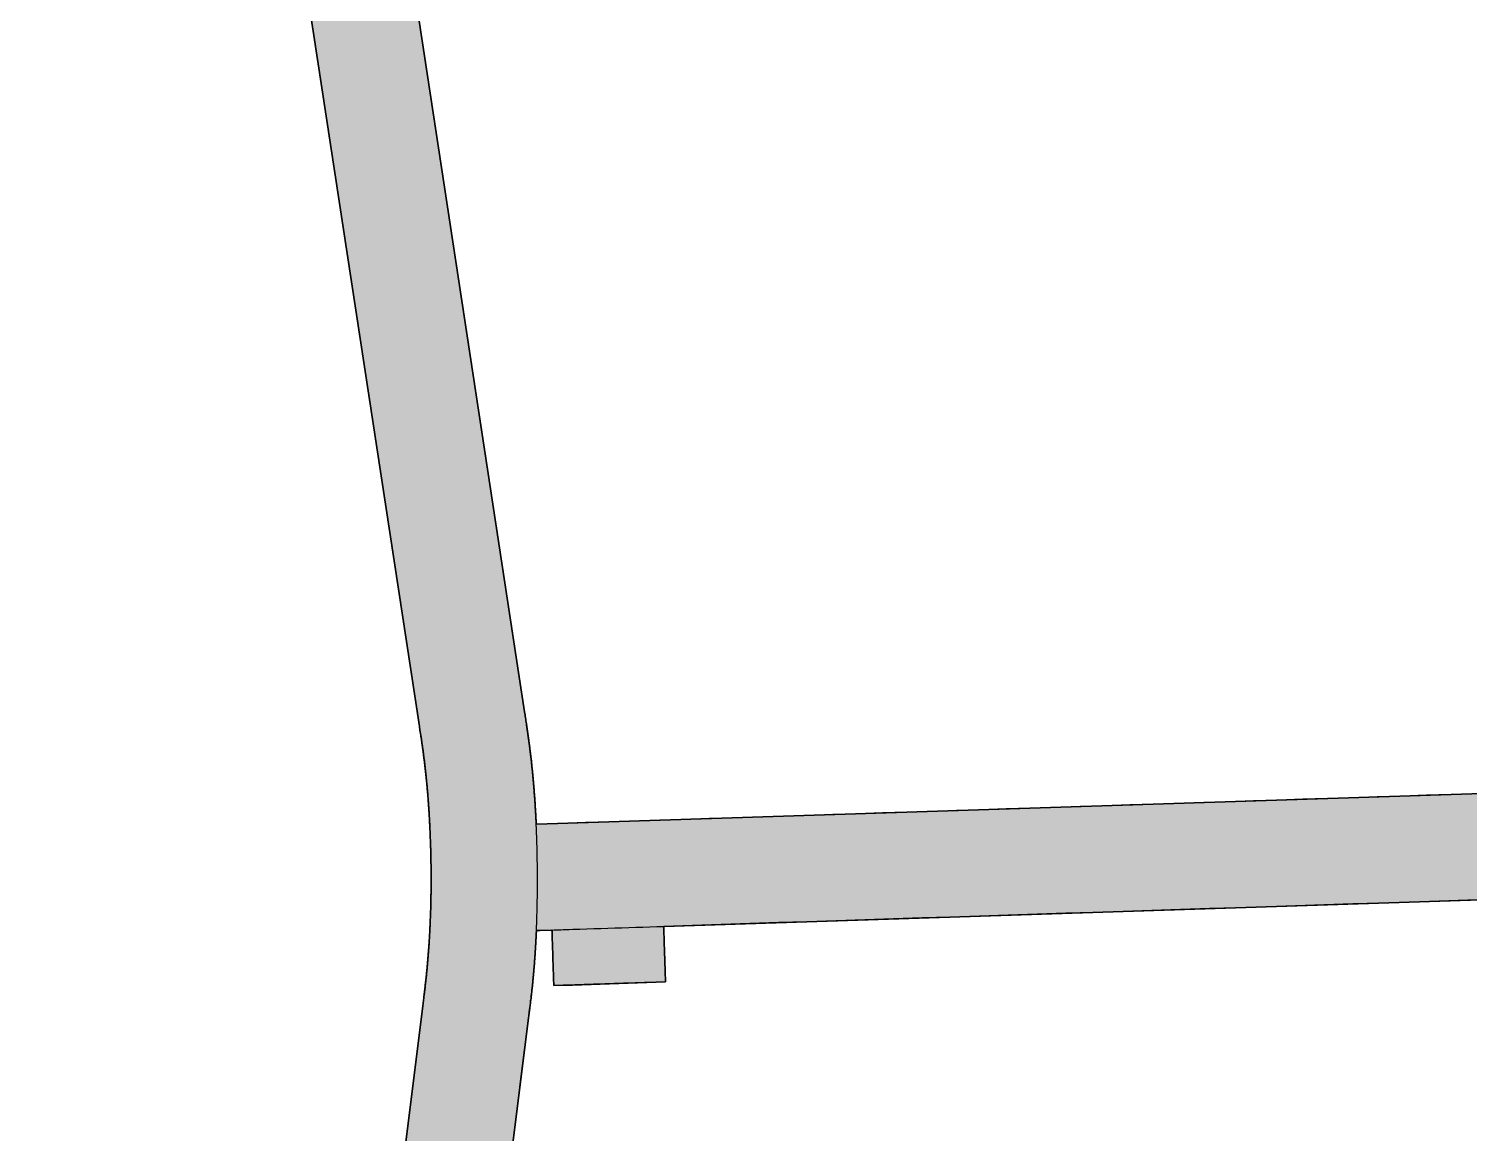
# Model space of a CAD drawing. Header units: millimetres. Extents: x 0 to 1796, y -943 to 816.
# Drawn here: x 1187.1 to 1444.8, y 395.2 to 592.8 of the extents above; entities that cross this region are included whole.
import ezdxf

# ---------------------------------------------------------------- set-up
doc = ezdxf.new("R2010")
doc.units = ezdxf.units.MM
doc.layers.add('Blocks', color=7, linetype='Continuous')
doc.layers.add('Blocks$Fill', color=7, linetype='Continuous', true_color=0xffffff)
doc.layers.add('Blocks$Inner', color=7, linetype='Continuous', lineweight=25, true_color=0x007f00)
doc.layers.add('Blocks$Outline', color=7, linetype='Continuous', lineweight=35, true_color=0xff3f3f)

# ---------------------------------------------------------------- blocks, each defined once
blk = doc.blocks.new('Balcony Chair Side')
at = {"layer": 'Blocks$Fill'}
blk.add_hatch(color=256, dxfattribs=at).paths.add_polyline_path([(582.34, 0), (587.23, 0.23), (588.41, 0.32), (589, 0.37), (589.59, 0.44), (590.17, 0.53), (590.76, 0.63), (591.05, 0.69), (591.33, 0.76), (591.62, 0.84), (591.9, 0.93), (592.04, 0.97), (592.18, 1.02), (592.32, 1.08), (592.45, 1.14), (592.59, 1.2), (592.72, 1.27), (592.85, 1.35), (592.98, 1.42), (593.04, 1.46), (593.1, 1.5), (593.16, 1.55), (593.22, 1.59), (593.28, 1.64), (593.33, 1.69), (593.39, 1.74), (593.44, 1.79), (593.49, 1.84), (593.54, 1.89), (593.58, 1.95), (593.63, 2.01), (593.67, 2.07), (593.72, 2.13), (593.76, 2.19), (593.8, 2.25), (593.84, 2.32), (593.87, 2.38), (593.91, 2.45), (593.94, 2.51), (593.97, 2.58), (594, 2.65), (594.03, 2.71), (594.06, 2.78), (594.09, 2.85), (594.11, 2.92), (594.13, 2.99), (594.15, 3.06), (594.17, 3.13), (594.19, 3.2), (594.21, 3.28), (594.22, 3.35), (594.25, 3.5), (594.27, 3.64), (594.29, 3.79), (594.31, 3.94), (594.32, 4.08), (594.34, 4.23), (594.35, 4.38), (594.35, 4.53), (594.37, 5.12), (594.36, 5.71), (594.27, 8.08), (594.27, 8.08), (572.7, 439.54), (574.15, 439.6), (573.93, 445.03), (573.85, 446.96), (573.77, 448.89), (573.69, 450.82), (573.65, 451.79), (573.58, 452.75), (573.56, 452.99), (573.53, 453.23), (573.5, 453.47), (573.46, 453.71), (573.42, 453.94), (573.37, 454.18), (573.32, 454.42), (573.26, 454.65), (573.19, 454.88), (573.12, 455.12), (573.05, 455.35), (572.97, 455.57), (572.89, 455.8), (572.8, 456.03), (572.7, 456.25), (572.61, 456.47), (572.5, 456.69), (572.4, 456.91), (572.28, 457.12), (572.17, 457.33), (572.05, 457.54), (571.92, 457.75), (571.79, 457.95), (571.66, 458.15), (571.52, 458.35), (571.38, 458.55), (571.23, 458.74), (571.08, 458.93), (570.93, 459.12), (570.77, 459.3), (570.61, 459.48), (570.45, 459.65), (570.28, 459.83), (570.1, 460), (569.93, 460.16), (569.75, 460.32), (569.57, 460.48), (569.38, 460.64), (569.19, 460.79), (569, 460.93), (568.8, 461.07), (568.6, 461.21), (568.4, 461.35), (568.2, 461.47), (567.99, 461.6), (567.78, 461.72), (567.57, 461.84), (567.36, 461.95), (567.14, 462.06), (566.92, 462.16), (566.7, 462.26), (566.48, 462.35), (566.25, 462.44), (566.03, 462.52), (565.8, 462.6), (565.57, 462.68), (565.34, 462.75), (565.1, 462.81), (564.87, 462.87), (564.64, 462.93), (564.4, 462.98), (564.16, 463.02), (563.92, 463.06), (563.68, 463.09), (563.44, 463.12), (563.2, 463.15), (562.96, 463.17), (562.72, 463.18), (562.48, 463.19), (562.24, 463.2), (562, 463.2), (561.76, 463.19), (561.76, 463.19), (561.55, 463.19), (528.75, 462.12), (462.93, 459.98), (452.91, 459.65), (171.73, 450.51), (169.75, 450.45), (169.33, 457.07), (168.77, 462.71), (167.8, 469.77), (167.68, 470.57), (141.03, 645.08), (139.5, 655.03), (120.33, 780.59), (120.27, 780.91), (120.21, 781.23), (120.14, 781.54), (120.06, 781.85), (119.97, 782.16), (119.88, 782.47), (119.77, 782.78), (119.66, 783.08), (119.53, 783.38), (119.4, 783.67), (119.26, 783.96), (119.12, 784.25), (118.96, 784.53), (118.8, 784.81), (118.63, 785.08), (118.45, 785.35), (118.26, 785.62), (118.07, 785.87), (117.87, 786.13), (117.66, 786.37), (117.45, 786.61), (117.23, 786.85), (117, 787.08), (116.76, 787.3), (116.52, 787.52), (116.28, 787.72), (116.03, 787.93), (115.77, 788.12), (115.51, 788.31), (115.24, 788.49), (114.97, 788.66), (114.69, 788.82), (114.41, 788.98), (114.12, 789.13), (113.83, 789.27), (113.54, 789.4), (113.24, 789.53), (112.94, 789.64), (112.63, 789.75), (112.33, 789.85), (112.02, 789.94), (111.71, 790.02), (111.39, 790.09), (111.08, 790.16), (110.76, 790.21), (110.44, 790.26), (110.12, 790.3), (109.8, 790.32), (109.47, 790.34), (109.15, 790.35), (108.83, 790.35), (108.51, 790.35), (108.2, 790.33), (107.9, 790.31), (107.6, 790.27), (107.3, 790.24), (107.22, 790.22), (78.98, 785.91), (79.21, 784.43), (79.21, 784.43), (79.21, 784.43), (79.21, 784.43), (79.21, 784.43), (79.21, 784.43), (79.21, 784.43), (79.23, 784.43), (79.32, 784.45), (79.67, 784.5), (79.96, 784.54), (82.77, 784.97), (82.77, 784.97), (82.77, 784.97), (82.77, 784.97), (82.77, 784.97), (82.77, 784.97), (83.06, 785.01), (83.34, 785.04), (83.62, 785.05), (83.75, 785.06), (84.03, 785.07), (84.31, 785.07), (84.59, 785.06), (84.88, 785.05), (85.16, 785.02), (85.45, 784.99), (85.74, 784.95), (86.02, 784.9), (86.24, 784.86), (86.46, 784.81), (86.67, 784.75), (86.89, 784.7), (87.1, 784.63), (87.32, 784.56), (87.53, 784.49), (87.74, 784.41), (87.96, 784.33), (88.17, 784.24), (88.38, 784.14), (88.59, 784.04), (88.8, 783.94), (89, 783.83), (89.2, 783.72), (89.4, 783.6), (89.6, 783.47), (89.8, 783.34), (89.99, 783.21), (90.18, 783.07), (90.37, 782.92), (90.56, 782.77), (90.74, 782.62), (90.91, 782.46), (91.09, 782.29), (91.26, 782.13), (91.43, 781.95), (91.6, 781.77), (91.76, 781.59), (91.91, 781.41), (92.06, 781.22), (92.21, 781.03), (92.35, 780.83), (92.49, 780.63), (92.62, 780.42), (92.75, 780.22), (92.87, 780), (92.99, 779.79), (93.1, 779.57), (93.21, 779.35), (93.31, 779.13), (93.41, 778.91), (93.5, 778.68), (93.59, 778.45), (93.67, 778.22), (93.74, 777.99), (93.81, 777.76), (93.87, 777.52), (98.78, 758.1), (102.51, 743.33), (104.6, 735.06), (104.65, 734.86), (104.68, 734.67), (104.72, 734.48), (104.75, 734.28), (104.77, 734.09), (104.79, 733.89), (104.81, 733.7), (104.81, 733.5), (104.82, 733.31), (104.81, 733.11), (104.8, 732.91), (104.79, 732.72), (104.77, 732.52), (104.74, 732.33), (104.71, 732.13), (104.67, 731.94), (104.63, 731.75), (104.59, 731.56), (104.53, 731.37), (104.47, 731.18), (104.41, 731), (104.34, 730.81), (104.27, 730.63), (104.19, 730.45), (104.11, 730.27), (104.02, 730.1), (103.93, 729.92), (103.83, 729.75), (103.72, 729.59), (103.62, 729.42), (103.5, 729.26), (103.39, 729.1), (103.27, 728.95), (103.14, 728.8), (103.01, 728.65), (102.88, 728.51), (102.74, 728.37), (102.6, 728.23), (102.45, 728.1), (102.31, 727.97), (102.15, 727.85), (102, 727.73), (101.84, 727.61), (101.68, 727.5), (101.51, 727.4), (101.34, 727.29), (101.17, 727.2), (101, 727.11), (100.82, 727.02), (100.64, 726.94), (100.46, 726.86), (100.28, 726.79), (100.1, 726.72), (99.91, 726.66), (99.72, 726.61), (99.53, 726.55), (109.33, 687.77), (109.47, 687.81), (109.6, 687.84), (109.73, 687.86), (109.87, 687.89), (110.01, 687.91), (110.14, 687.93), (110.28, 687.94), (110.41, 687.96), (110.55, 687.97), (110.69, 687.98), (110.83, 687.98), (110.96, 687.99), (111.1, 687.99), (111.24, 687.98), (111.38, 687.98), (111.51, 687.97), (111.65, 687.96), (111.79, 687.95), (111.92, 687.93), (112.06, 687.91), (112.2, 687.89), (112.33, 687.87), (112.47, 687.84), (112.6, 687.81), (112.73, 687.78), (112.87, 687.75), (113, 687.71), (113.13, 687.67), (113.26, 687.63), (113.39, 687.58), (113.52, 687.54), (113.65, 687.49), (113.77, 687.43), (113.9, 687.38), (114.02, 687.32), (114.14, 687.27), (114.26, 687.21), (114.38, 687.14), (114.5, 687.08), (114.61, 687.01), (114.73, 686.94), (114.84, 686.87), (114.96, 686.79), (115.07, 686.72), (115.18, 686.64), (115.28, 686.56), (115.39, 686.48), (115.49, 686.39), (148.86, 467.93), (149.85, 460.85), (150.35, 455.74), (150.73, 449.87), (150.93, 443.17), (150.9, 436.7), (150.68, 430.8), (150.32, 425.65), (149.62, 419.32), (149.5, 418.37), (98.29, 9.49), (98.3, 9.49), (98.04, 7.25), (97.97, 6.5), (97.95, 6.13), (97.94, 5.75), (97.94, 5.38), (97.96, 5), (97.97, 4.9), (97.98, 4.81), (97.99, 4.72), (98, 4.62), (98.02, 4.53), (98.04, 4.44), (98.06, 4.35), (98.09, 4.26), (98.11, 4.17), (98.14, 4.09), (98.18, 4), (98.21, 3.91), (98.25, 3.83), (98.29, 3.74), (98.33, 3.66), (98.38, 3.57), (98.42, 3.49), (98.47, 3.41), (98.53, 3.33), (98.58, 3.26), (98.64, 3.18), (98.67, 3.15), (98.7, 3.11), (98.73, 3.08), (98.76, 3.04), (98.79, 3.01), (98.82, 2.98), (98.86, 2.94), (98.89, 2.91), (98.92, 2.88), (98.96, 2.85), (98.99, 2.82), (99.03, 2.79), (99.06, 2.76), (99.1, 2.73), (99.18, 2.68), (99.25, 2.63), (99.33, 2.58), (99.42, 2.53), (99.58, 2.44), (99.75, 2.35), (99.92, 2.27), (100.09, 2.19), (100.27, 2.12), (100.44, 2.05), (100.62, 1.99), (100.8, 1.93), (101.16, 1.83), (101.52, 1.73), (101.88, 1.64), (102.25, 1.56), (102.99, 1.41), (103.73, 1.28), (106.7, 0.88), (109.68, 0.53), (110.34, 0.47), (110.8, 0.44), (111.86, 0.4), (112.22, 0.4), (112.58, 0.41), (112.94, 0.43), (113.29, 0.45), (113.47, 0.48), (113.65, 0.5), (113.83, 0.53), (114.01, 0.56), (114.09, 0.58), (114.18, 0.6), (114.27, 0.62), (114.35, 0.65), (114.44, 0.67), (114.53, 0.7), (114.61, 0.73), (114.7, 0.76), (114.78, 0.8), (114.86, 0.83), (114.94, 0.87), (115.02, 0.91), (115.1, 0.95), (115.18, 1), (115.25, 1.05), (115.33, 1.1), (115.36, 1.13), (115.4, 1.15), (115.44, 1.18), (115.47, 1.21), (115.51, 1.24), (115.54, 1.27), (115.57, 1.3), (115.6, 1.33), (115.64, 1.36), (115.67, 1.39), (115.7, 1.42), (115.73, 1.46), (115.76, 1.49), (115.79, 1.53), (115.82, 1.56), (115.84, 1.6), (115.9, 1.67), (115.95, 1.74), (116, 1.82), (116.05, 1.89), (116.1, 1.97), (116.14, 2.05), (116.18, 2.13), (116.22, 2.21), (116.29, 2.37), (116.36, 2.54), (116.42, 2.71), (116.48, 2.88), (116.53, 3.05), (116.58, 3.22), (116.62, 3.4), (116.66, 3.57), (116.74, 3.93), (116.81, 4.28), (116.92, 4.99), (117.2, 7.13), (117.21, 7.13), (168.39, 415.77), (169.28, 423.73), (169.69, 429.47), (169.79, 431.44), (172.57, 431.53), (172.57, 431.53), (172.57, 431.52), (172.57, 431.42), (172.59, 430.96), (172.59, 430.79), (172.89, 421.58), (192.89, 422.23), (192.59, 431.46), (192.58, 431.64), (192.56, 432.08), (192.56, 432.17), (192.56, 432.18), (192.56, 432.18), (192.56, 432.18), (192.56, 432.18), (192.56, 432.18), (192.56, 432.18), (192.56, 432.18), (192.56, 432.18), (192.56, 432.18), (192.56, 432.18), (521.39, 442.87), (541.38, 443.52), (553.46, 443.91), (575.29, 7.13), (575.39, 5.38), (575.46, 4.5), (575.5, 4.07), (575.55, 3.63), (575.59, 3.42), (575.63, 3.2), (575.67, 2.98), (575.72, 2.77), (575.74, 2.66), (575.77, 2.56), (575.8, 2.45), (575.84, 2.35), (575.87, 2.25), (575.91, 2.14), (575.96, 2.04), (576, 1.94), (576.02, 1.89), (576.05, 1.84), (576.07, 1.79), (576.1, 1.74), (576.12, 1.7), (576.15, 1.65), (576.18, 1.6), (576.21, 1.56), (576.24, 1.51), (576.27, 1.47), (576.3, 1.42), (576.34, 1.38), (576.37, 1.34), (576.4, 1.29), (576.44, 1.25), (576.48, 1.21), (576.52, 1.17), (576.55, 1.13), (576.59, 1.09), (576.63, 1.05), (576.67, 1.02), (576.71, 0.98), (576.76, 0.95), (576.8, 0.91), (576.84, 0.88), (576.89, 0.85), (576.93, 0.82), (576.98, 0.79), (577.02, 0.76), (577.07, 0.73), (577.12, 0.7), (577.17, 0.68), (577.27, 0.63), (577.36, 0.58), (577.46, 0.53), (577.57, 0.49), (577.67, 0.45), (577.77, 0.42), (577.88, 0.38), (577.98, 0.35), (578.19, 0.29), (578.41, 0.24), (578.62, 0.2), (578.84, 0.16), (579.05, 0.13), (579.27, 0.1), (579.49, 0.08), (579.71, 0.06), (580.15, 0.03), (580.58, 0.01), (581.46, -0.01)], flags=0)
at = {"layer": 'Blocks$Inner'}
for points in [[(115.49, 686.39), (148.86, 467.93), (148.96, 467.3), (149, 466.99), (149.05, 466.67), (149.1, 466.36), (149.12, 466.2), (149.15, 466.04), (149.17, 465.88), (149.2, 465.72), (149.22, 465.56), (149.24, 465.4), (149.27, 465.24), (149.29, 465.08), (149.31, 464.92), (149.34, 464.75), (149.36, 464.59), (149.38, 464.43), (149.4, 464.26), (149.43, 464.1), (149.45, 463.94), (149.47, 463.77), (149.5, 463.6), (149.52, 463.44), (149.54, 463.27), (149.56, 463.1), (149.59, 462.93), (149.61, 462.76), (149.63, 462.59), (149.65, 462.42), (149.67, 462.25), (149.7, 462.08), (149.72, 461.9), (149.74, 461.73), (149.76, 461.56), (149.78, 461.38), (149.8, 461.2), (149.83, 461.03), (149.85, 460.85), (149.87, 460.67), (149.89, 460.49), (149.91, 460.31), (149.93, 460.13), (149.95, 459.95), (149.97, 459.77), (149.99, 459.58), (150.01, 459.4), (150.03, 459.21), (150.05, 459.03), (150.07, 458.84), (150.09, 458.65), (150.11, 458.46), (150.12, 458.27), (150.14, 458.08), (150.16, 457.89), (150.18, 457.7), (150.2, 457.51), (150.22, 457.32), (150.23, 457.12), (150.25, 456.93), (150.27, 456.73), (150.29, 456.53), (150.3, 456.34), (150.32, 456.14), (150.34, 455.94), (150.35, 455.74), (150.37, 455.54), (150.39, 455.34), (150.4, 455.14), (150.42, 454.93), (150.43, 454.73), (150.45, 454.53), (150.46, 454.32), (150.48, 454.12), (150.49, 453.91), (150.51, 453.7), (150.52, 453.49), (150.54, 453.29), (150.55, 453.08), (150.56, 452.87), (150.58, 452.66), (150.59, 452.44), (150.6, 452.23), (150.62, 452.02), (150.63, 451.81), (150.64, 451.59), (150.65, 451.38), (150.66, 451.17), (150.68, 450.95), (150.69, 450.73), (150.7, 450.52), (150.71, 450.3), (150.72, 450.08), (150.73, 449.87), (150.74, 449.65), (150.75, 449.43), (150.76, 449.21), (150.77, 448.99), (150.78, 448.77), (150.79, 448.55), (150.8, 448.33), (150.8, 448.11), (150.81, 447.88), (150.82, 447.66), (150.83, 447.44), (150.84, 447.22), (150.84, 446.99), (150.85, 446.77), (150.86, 446.55), (150.86, 446.32), (150.87, 446.1), (150.88, 445.88), (150.88, 445.65), (150.89, 445.43), (150.9, 444.98), (150.91, 444.53), (150.92, 444.08), (150.92, 443.63), (150.93, 443.17), (150.93, 442.72), (150.94, 442.27), (150.94, 441.82), (150.94, 441.37), (150.94, 440.92), (150.94, 440.7), (150.94, 440.47), (150.94, 440.25), (150.94, 440.02), (150.94, 439.8), (150.94, 439.58), (150.94, 439.35), (150.94, 439.13), (150.94, 438.91), (150.93, 438.68), (150.93, 438.46), (150.93, 438.24), (150.93, 438.02), (150.92, 437.8), (150.92, 437.58), (150.92, 437.36), (150.91, 437.14), (150.91, 436.92), (150.9, 436.7), (150.9, 436.48), (150.9, 436.26), (150.89, 436.04), (150.88, 435.83), (150.88, 435.61), (150.87, 435.39), (150.87, 435.18), (150.86, 434.96), (150.85, 434.75), (150.85, 434.54), (150.84, 434.32), (150.83, 434.11), (150.83, 433.9), (150.82, 433.69), (150.81, 433.48), (150.8, 433.26), (150.79, 433.06), (150.78, 432.85), (150.78, 432.64), (150.77, 432.43), (150.76, 432.22), (150.75, 432.02), (150.74, 431.81), (150.73, 431.61), (150.72, 431.4), (150.71, 431.2), (150.7, 431), (150.68, 430.8), (150.67, 430.6), (150.66, 430.4), (150.65, 430.2), (150.64, 430), (150.63, 429.8), (150.62, 429.6), (150.6, 429.41), (150.59, 429.21), (150.58, 429.02), (150.56, 428.82), (150.55, 428.63), (150.54, 428.44), (150.52, 428.25), (150.51, 428.06), (150.5, 427.87), (150.48, 427.68), (150.47, 427.49), (150.45, 427.3), (150.44, 427.12), (150.42, 426.93), (150.41, 426.75), (150.39, 426.56), (150.38, 426.38), (150.36, 426.2), (150.35, 426.01), (150.33, 425.83), (150.32, 425.65), (150.3, 425.47), (150.28, 425.3), (150.27, 425.12), (150.25, 424.94), (150.23, 424.77), (150.22, 424.59), (150.2, 424.42), (150.18, 424.24), (150.17, 424.07), (150.15, 423.9), (150.13, 423.73), (150.11, 423.56), (150.1, 423.39), (150.08, 423.22), (150.06, 423.05), (150.04, 422.88), (150.02, 422.71), (150.01, 422.54), (149.99, 422.38), (149.97, 422.21), (149.95, 422.05), (149.93, 421.88), (149.91, 421.72), (149.89, 421.56), (149.87, 421.39), (149.86, 421.23), (149.84, 421.07), (149.82, 420.91), (149.8, 420.75), (149.78, 420.59), (149.76, 420.43), (149.74, 420.27), (149.72, 420.11), (149.7, 419.95), (149.66, 419.63), (149.62, 419.32), (149.58, 419), (149.5, 418.37), (98.29, 9.49)], [(169.79, 431.44), (169.8, 431.72), (169.81, 432), (169.82, 432.28), (169.84, 432.56), (169.85, 432.85), (169.86, 433.13), (169.87, 433.42), (169.88, 433.71), (169.88, 433.99), (169.89, 434.28), (169.9, 434.57), (169.91, 434.86), (169.92, 435.15), (169.92, 435.45), (169.93, 435.74), (169.94, 436.03), (169.94, 436.33), (169.95, 436.62), (169.95, 436.92), (169.96, 437.22), (169.96, 437.51), (169.97, 437.81), (169.97, 438.11), (169.97, 438.41), (169.97, 438.71), (169.98, 439.01), (169.98, 439.31), (169.98, 439.61), (169.98, 439.91), (169.98, 440.21), (169.98, 440.52), (169.98, 440.82), (169.98, 441.12), (169.98, 441.42), (169.98, 441.73), (169.98, 442.03), (169.97, 442.33), (169.97, 442.64), (169.97, 442.94), (169.96, 443.24), (169.96, 443.55), (169.95, 443.85), (169.95, 444.15), (169.94, 444.46), (169.94, 444.76), (169.93, 445.06), (169.93, 445.37), (169.92, 445.67), (169.91, 445.97), (169.9, 446.27), (169.9, 446.57), (169.89, 446.87), (169.88, 447.18), (169.87, 447.48), (169.86, 447.78), (169.85, 448.07), (169.84, 448.37), (169.83, 448.67), (169.81, 448.97), (169.8, 449.27), (169.79, 449.56), (169.78, 449.86), (169.76, 450.15), (169.75, 450.45), (169.74, 450.63), (169.73, 450.82), (169.72, 451), (169.72, 451.19), (169.71, 451.37), (169.7, 451.56), (169.69, 451.74), (169.68, 451.93), (169.67, 452.11), (169.66, 452.29), (169.65, 452.47), (169.64, 452.66), (169.63, 452.84), (169.62, 453.02), (169.6, 453.2), (169.59, 453.38), (169.58, 453.56), (169.57, 453.74), (169.56, 453.92), (169.55, 454.1), (169.54, 454.28), (169.52, 454.45), (169.51, 454.63), (169.5, 454.81), (169.49, 454.99), (169.48, 455.16), (169.46, 455.34), (169.45, 455.51), (169.44, 455.69), (169.42, 455.86), (169.41, 456.04), (169.4, 456.21), (169.38, 456.38), (169.37, 456.55), (169.36, 456.73), (169.34, 456.9), (169.33, 457.07), (169.32, 457.24), (169.3, 457.41), (169.29, 457.58), (169.27, 457.75), (169.26, 457.91), (169.24, 458.08), (169.23, 458.25), (169.21, 458.42), (169.2, 458.58), (169.18, 458.75), (169.17, 458.91), (169.15, 459.08), (169.14, 459.24), (169.12, 459.4), (169.11, 459.57), (169.09, 459.73), (169.07, 459.89), (169.06, 460.05), (169.04, 460.21), (169.03, 460.37), (169.01, 460.53), (168.99, 460.69), (168.98, 460.85), (168.96, 461.01), (168.94, 461.17), (168.93, 461.32), (168.91, 461.48), (168.89, 461.64), (168.88, 461.79), (168.86, 461.95), (168.84, 462.1), (168.82, 462.25), (168.81, 462.41), (168.79, 462.56), (168.77, 462.71), (168.75, 462.86), (168.73, 463.02), (168.72, 463.17), (168.7, 463.32), (168.68, 463.47), (168.66, 463.62), (168.64, 463.76), (168.63, 463.91), (168.61, 464.06), (168.59, 464.21), (168.57, 464.35), (168.55, 464.5), (168.53, 464.64), (168.51, 464.79), (168.49, 464.93), (168.48, 465.08), (168.46, 465.22), (168.44, 465.37), (168.42, 465.51), (168.4, 465.65), (168.38, 465.79), (168.36, 465.93), (168.34, 466.08), (168.32, 466.22), (168.3, 466.36), (168.28, 466.5), (168.26, 466.64), (168.24, 466.78), (168.22, 466.92), (168.2, 467.05), (168.18, 467.19), (168.16, 467.33), (168.14, 467.47), (168.12, 467.6), (168.1, 467.74), (168.08, 467.88), (168.06, 468.01), (168.04, 468.15), (168, 468.42), (167.96, 468.69), (167.92, 468.96), (167.88, 469.23), (167.84, 469.5), (167.8, 469.77), (167.76, 470.04), (167.68, 470.57), (141.03, 645.08)], [(168.39, 415.77), (168.44, 416.21), (168.5, 416.64), (168.52, 416.86), (168.55, 417.07), (168.58, 417.29), (168.6, 417.51), (168.63, 417.73), (168.66, 417.95), (168.68, 418.17), (168.71, 418.39), (168.74, 418.61), (168.76, 418.83), (168.79, 419.05), (168.82, 419.28), (168.84, 419.5), (168.87, 419.73), (168.89, 419.95), (168.92, 420.18), (168.94, 420.41), (168.96, 420.52), (168.97, 420.64), (168.98, 420.75), (168.99, 420.87), (169.01, 420.98), (169.02, 421.1), (169.03, 421.21), (169.04, 421.33), (169.06, 421.45), (169.07, 421.56), (169.08, 421.68), (169.09, 421.8), (169.1, 421.92), (169.12, 422.04), (169.13, 422.15), (169.14, 422.27), (169.15, 422.39), (169.16, 422.51), (169.17, 422.63), (169.19, 422.75), (169.2, 422.87), (169.21, 422.99), (169.22, 423.11), (169.23, 423.24), (169.24, 423.36), (169.25, 423.48), (169.27, 423.6), (169.28, 423.73), (169.29, 423.85), (169.3, 423.97), (169.31, 424.1), (169.32, 424.22), (169.33, 424.34), (169.34, 424.47), (169.35, 424.59), (169.36, 424.72), (169.37, 424.85), (169.38, 424.97), (169.39, 425.1), (169.4, 425.23), (169.42, 425.35), (169.43, 425.48), (169.44, 425.61), (169.45, 425.74), (169.46, 425.87), (169.47, 426), (169.47, 426.12), (169.48, 426.25), (169.49, 426.38), (169.5, 426.52), (169.51, 426.65), (169.52, 426.78), (169.53, 426.91), (169.54, 427.04), (169.55, 427.17), (169.56, 427.31), (169.57, 427.44), (169.58, 427.57), (169.59, 427.71), (169.59, 427.84), (169.6, 427.97), (169.61, 428.11), (169.62, 428.24), (169.63, 428.38), (169.64, 428.51), (169.64, 428.65), (169.65, 428.79), (169.66, 428.92), (169.67, 429.06), (169.68, 429.2), (169.68, 429.34), (169.69, 429.47), (169.7, 429.61), (169.71, 429.75), (169.71, 429.89), (169.72, 430.03), (169.73, 430.17), (169.74, 430.31), (169.74, 430.45), (169.75, 430.59), (169.76, 430.73), (169.76, 430.87), (169.77, 431.01), (169.78, 431.15), (169.78, 431.3), (169.79, 431.44)]]:
    blk.add_lwpolyline(points, dxfattribs=at)
for points in [[(452.91, 459.65), (358.53, 456.59), (264.14, 453.52), (169.75, 450.45)], [(171.73, 450.51), (171.05, 450.49), (170.37, 450.47), (169.68, 450.45)], [(521.39, 442.87), (411.78, 439.31), (302.17, 435.74), (192.56, 432.18)], [(169.79, 431.44), (170.72, 431.47), (171.64, 431.5), (172.57, 431.53)], [(172.57, 431.53), (179.23, 431.75), (185.9, 431.96), (192.56, 432.18)]]:
    blk.add_open_spline(points, degree=3, dxfattribs=at)
for points, knots in [([(172.57, 431.53), (173.13, 431.55), (173.68, 431.56), (174.24, 431.58), (174.7, 431.6), (175.16, 431.61), (175.62, 431.63)], [66, 66, 66, 66, 67, 67, 67, 68, 68, 68, 68]), ([(172.89, 421.58), (172.89, 421.58), (172.88, 421.87), (172.87, 422.44), (172.85, 423.02), (172.82, 423.89), (172.78, 425.04), (172.74, 426.2), (172.7, 427.65), (172.64, 429.38), (172.63, 429.64), (172.62, 429.9), (172.62, 430.17), (172.61, 430.3), (172.61, 430.44), (172.6, 430.58), (172.6, 430.65), (172.6, 430.72), (172.59, 430.79), (172.59, 430.85), (172.59, 430.91), (172.59, 430.96), (172.58, 431.18), (172.58, 431.33), (172.57, 431.42), (172.57, 431.47), (172.57, 431.5), (172.57, 431.52), (172.57, 431.52), (172.57, 431.53), (172.57, 431.53)], [55, 55, 55, 55, 56.099996, 56.099996, 56.099996, 57.199997, 57.199997, 57.199997, 58.299997, 58.299997, 58.299997, 59.399998, 59.399998, 59.399998, 60.499998, 60.499998, 60.499998, 61.599998, 61.599998, 61.599998, 62.699999, 62.699999, 62.699999, 63.799999, 63.799999, 63.799999, 64.9, 64.9, 64.9, 66, 66, 66, 66]), ([(192.56, 432.18), (192.56, 432.18), (192.56, 432.18), (192.56, 432.17), (192.56, 432.16), (192.56, 432.13), (192.56, 432.08), (192.57, 431.99), (192.57, 431.85), (192.58, 431.64), (192.58, 431.59), (192.58, 431.53), (192.59, 431.46), (192.59, 431.4), (192.59, 431.32), (192.59, 431.25), (192.6, 431.12), (192.6, 430.98), (192.61, 430.85), (192.61, 430.58), (192.62, 430.31), (192.63, 430.06), (192.69, 428.32), (192.73, 426.87), (192.77, 425.71), (192.81, 424.55), (192.84, 423.68), (192.86, 423.1), (192.88, 422.52), (192.89, 422.23), (192.89, 422.23)], [32, 32, 32, 32, 33.100001, 33.100001, 33.100001, 34.200002, 34.200002, 34.200002, 35.300002, 35.300002, 35.300002, 36.400003, 36.400003, 36.400003, 37.500004, 37.500004, 37.500004, 38.600005, 38.600005, 38.600005, 39.700005, 39.700005, 39.700005, 40.800006, 40.800006, 40.800006, 41.900007, 41.900007, 41.900007, 43, 43, 43, 43]), ([(192.89, 422.23), (192.33, 422.22), (191.77, 422.2), (191.22, 422.18), (190.66, 422.16), (190.11, 422.14), (189.55, 422.13), (189, 422.11), (188.44, 422.09), (187.89, 422.07), (187.33, 422.05), (186.78, 422.04), (186.22, 422.02), (185.67, 422), (185.11, 421.98), (184.56, 421.96), (184, 421.95), (183.44, 421.93), (182.89, 421.91), (182.33, 421.89), (181.78, 421.87), (181.22, 421.85), (180.67, 421.84), (180.11, 421.82), (179.56, 421.8), (179, 421.78), (178.45, 421.76), (177.89, 421.75), (177.34, 421.73), (176.78, 421.71), (176.23, 421.69), (175.67, 421.67), (175.12, 421.66), (174.56, 421.64), (174, 421.62), (173.45, 421.6), (172.89, 421.58)], [43, 43, 43, 43, 44, 44, 44, 45, 45, 45, 46, 46, 46, 47, 47, 47, 48, 48, 48, 49, 49, 49, 50, 50, 50, 51, 51, 51, 52, 52, 52, 53, 53, 53, 54, 54, 54, 55, 55, 55, 55]), ([(117.21, 7.13), (119.1, 22.22), (120.99, 37.31), (122.88, 52.4), (138.05, 173.52), (153.22, 294.65), (168.39, 415.77)], [670.137798, 670.137798, 670.137798, 670.137798, 671.137798, 671.137798, 671.137798, 672.137798, 672.137798, 672.137798, 672.137798])]:
    blk.add_open_spline(points, degree=3, knots=knots, dxfattribs=at)
at = {"layer": 'Blocks$Outline'}
for points in [[(115.49, 686.39), (148.86, 467.93)], [(167.68, 470.57), (141.03, 645.08)], [(169.75, 450.45), (169.74, 450.63), (169.73, 450.82), (169.72, 451), (169.72, 451.19), (169.71, 451.37), (169.7, 451.56), (169.69, 451.74), (169.68, 451.93), (169.67, 452.11), (169.66, 452.29), (169.65, 452.47), (169.64, 452.66), (169.63, 452.84), (169.62, 453.02), (169.6, 453.2), (169.59, 453.38), (169.58, 453.56), (169.57, 453.74), (169.56, 453.92), (169.55, 454.1), (169.54, 454.28), (169.52, 454.45), (169.51, 454.63), (169.5, 454.81), (169.49, 454.99), (169.48, 455.16), (169.46, 455.34), (169.45, 455.51), (169.44, 455.69), (169.42, 455.86), (169.41, 456.04), (169.4, 456.21), (169.38, 456.38), (169.37, 456.55), (169.36, 456.73), (169.34, 456.9), (169.33, 457.07), (169.32, 457.24), (169.3, 457.41), (169.29, 457.58), (169.27, 457.75), (169.26, 457.91), (169.24, 458.08), (169.23, 458.25), (169.21, 458.42), (169.2, 458.58), (169.18, 458.75), (169.17, 458.91), (169.15, 459.08), (169.14, 459.24), (169.12, 459.4), (169.11, 459.57), (169.09, 459.73), (169.07, 459.89), (169.06, 460.05), (169.04, 460.21), (169.03, 460.37), (169.01, 460.53), (168.99, 460.69), (168.98, 460.85), (168.96, 461.01), (168.94, 461.17), (168.93, 461.32), (168.91, 461.48), (168.89, 461.64), (168.88, 461.79), (168.86, 461.95), (168.84, 462.1), (168.82, 462.25), (168.81, 462.41), (168.79, 462.56), (168.77, 462.71), (168.75, 462.86), (168.73, 463.02), (168.72, 463.17), (168.7, 463.32), (168.68, 463.47), (168.66, 463.62), (168.64, 463.76), (168.63, 463.91), (168.61, 464.06), (168.59, 464.21), (168.57, 464.35), (168.55, 464.5), (168.53, 464.64), (168.51, 464.79), (168.49, 464.93), (168.48, 465.08), (168.46, 465.22), (168.44, 465.37), (168.42, 465.51), (168.4, 465.65), (168.38, 465.79), (168.36, 465.93), (168.34, 466.08), (168.32, 466.22), (168.3, 466.36), (168.28, 466.5), (168.26, 466.64), (168.24, 466.78), (168.22, 466.92), (168.2, 467.05), (168.18, 467.19), (168.16, 467.33), (168.14, 467.47), (168.12, 467.6), (168.1, 467.74), (168.08, 467.88), (168.06, 468.01), (168.04, 468.15), (168, 468.42), (167.96, 468.69), (167.92, 468.96), (167.88, 469.23), (167.84, 469.5), (167.8, 469.77), (167.76, 470.04), (167.68, 470.57)], [(148.86, 467.93), (148.96, 467.3), (149, 466.99), (149.05, 466.67), (149.1, 466.36), (149.12, 466.2), (149.15, 466.04), (149.17, 465.88), (149.2, 465.72), (149.22, 465.56), (149.24, 465.4), (149.27, 465.24), (149.29, 465.08), (149.31, 464.92), (149.34, 464.75), (149.36, 464.59), (149.38, 464.43), (149.4, 464.26), (149.43, 464.1), (149.45, 463.94), (149.47, 463.77), (149.5, 463.6), (149.52, 463.44), (149.54, 463.27), (149.56, 463.1), (149.59, 462.93), (149.61, 462.76), (149.63, 462.59), (149.65, 462.42), (149.67, 462.25), (149.7, 462.08), (149.72, 461.9), (149.74, 461.73), (149.76, 461.56), (149.78, 461.38), (149.8, 461.2), (149.83, 461.03), (149.85, 460.85), (149.87, 460.67), (149.89, 460.49), (149.91, 460.31), (149.93, 460.13), (149.95, 459.95), (149.97, 459.77), (149.99, 459.58), (150.01, 459.4), (150.03, 459.21), (150.05, 459.03), (150.07, 458.84), (150.09, 458.65), (150.11, 458.46), (150.12, 458.27), (150.14, 458.08), (150.16, 457.89), (150.18, 457.7), (150.2, 457.51), (150.22, 457.32), (150.23, 457.12), (150.25, 456.93), (150.27, 456.73), (150.29, 456.53), (150.3, 456.34), (150.32, 456.14), (150.34, 455.94), (150.35, 455.74), (150.37, 455.54), (150.39, 455.34), (150.4, 455.14), (150.42, 454.93), (150.43, 454.73), (150.45, 454.53), (150.46, 454.32), (150.48, 454.12), (150.49, 453.91), (150.51, 453.7), (150.52, 453.49), (150.54, 453.29), (150.55, 453.08), (150.56, 452.87), (150.58, 452.66), (150.59, 452.44), (150.6, 452.23), (150.62, 452.02), (150.63, 451.81), (150.64, 451.59), (150.65, 451.38), (150.66, 451.17), (150.68, 450.95), (150.69, 450.73), (150.7, 450.52), (150.71, 450.3), (150.72, 450.08), (150.73, 449.87), (150.74, 449.65), (150.75, 449.43), (150.76, 449.21), (150.77, 448.99), (150.78, 448.77), (150.79, 448.55), (150.8, 448.33), (150.8, 448.11), (150.81, 447.88), (150.82, 447.66), (150.83, 447.44), (150.84, 447.22), (150.84, 446.99), (150.85, 446.77), (150.86, 446.55), (150.86, 446.32), (150.87, 446.1), (150.88, 445.88), (150.88, 445.65), (150.89, 445.43), (150.9, 444.98), (150.91, 444.53), (150.92, 444.08), (150.92, 443.63), (150.93, 443.17), (150.93, 442.72), (150.94, 442.27), (150.94, 441.82), (150.94, 441.37), (150.94, 440.92), (150.94, 440.7), (150.94, 440.47), (150.94, 440.25), (150.94, 440.02), (150.94, 439.8), (150.94, 439.58), (150.94, 439.35), (150.94, 439.13), (150.94, 438.91), (150.93, 438.68), (150.93, 438.46), (150.93, 438.24), (150.93, 438.02), (150.92, 437.8), (150.92, 437.58), (150.92, 437.36), (150.91, 437.14), (150.91, 436.92), (150.9, 436.7), (150.9, 436.48), (150.9, 436.26), (150.89, 436.04), (150.88, 435.83), (150.88, 435.61), (150.87, 435.39), (150.87, 435.18), (150.86, 434.96), (150.85, 434.75), (150.85, 434.54), (150.84, 434.32), (150.83, 434.11), (150.83, 433.9), (150.82, 433.69), (150.81, 433.48), (150.8, 433.26), (150.79, 433.06), (150.78, 432.85), (150.78, 432.64), (150.77, 432.43), (150.76, 432.22), (150.75, 432.02), (150.74, 431.81), (150.73, 431.61), (150.72, 431.4), (150.71, 431.2), (150.7, 431), (150.68, 430.8), (150.67, 430.6), (150.66, 430.4), (150.65, 430.2), (150.64, 430), (150.63, 429.8), (150.62, 429.6), (150.6, 429.41), (150.59, 429.21), (150.58, 429.02), (150.56, 428.82), (150.55, 428.63), (150.54, 428.44), (150.52, 428.25), (150.51, 428.06), (150.5, 427.87), (150.48, 427.68), (150.47, 427.49), (150.45, 427.3), (150.44, 427.12), (150.42, 426.93), (150.41, 426.75), (150.39, 426.56), (150.38, 426.38), (150.36, 426.2), (150.35, 426.01), (150.33, 425.83), (150.32, 425.65), (150.3, 425.47), (150.28, 425.3), (150.27, 425.12), (150.25, 424.94), (150.23, 424.77), (150.22, 424.59), (150.2, 424.42), (150.18, 424.24), (150.17, 424.07), (150.15, 423.9), (150.13, 423.73), (150.11, 423.56), (150.1, 423.39), (150.08, 423.22), (150.06, 423.05), (150.04, 422.88), (150.02, 422.71), (150.01, 422.54), (149.99, 422.38), (149.97, 422.21), (149.95, 422.05), (149.93, 421.88), (149.91, 421.72), (149.89, 421.56), (149.87, 421.39), (149.86, 421.23), (149.84, 421.07), (149.82, 420.91), (149.8, 420.75), (149.78, 420.59), (149.76, 420.43), (149.74, 420.27), (149.72, 420.11), (149.7, 419.95), (149.66, 419.63), (149.62, 419.32), (149.58, 419), (149.5, 418.37)], [(452.91, 459.65), (171.73, 450.51)], [(171.73, 450.51), (169.75, 450.45)], [(192.56, 432.18), (521.39, 442.87)], [(168.39, 415.77), (168.44, 416.21), (168.5, 416.64), (168.52, 416.86), (168.55, 417.07), (168.58, 417.29), (168.6, 417.51), (168.63, 417.73), (168.66, 417.95), (168.68, 418.17), (168.71, 418.39), (168.74, 418.61), (168.76, 418.83), (168.79, 419.05), (168.82, 419.28), (168.84, 419.5), (168.87, 419.73), (168.89, 419.95), (168.92, 420.18), (168.94, 420.41), (168.96, 420.52), (168.97, 420.64), (168.98, 420.75), (168.99, 420.87), (169.01, 420.98), (169.02, 421.1), (169.03, 421.21), (169.04, 421.33), (169.06, 421.45), (169.07, 421.56), (169.08, 421.68), (169.09, 421.8), (169.1, 421.92), (169.12, 422.04), (169.13, 422.15), (169.14, 422.27), (169.15, 422.39), (169.16, 422.51), (169.17, 422.63), (169.19, 422.75), (169.2, 422.87), (169.21, 422.99), (169.22, 423.11), (169.23, 423.24), (169.24, 423.36), (169.25, 423.48), (169.27, 423.6), (169.28, 423.73), (169.29, 423.85), (169.3, 423.97), (169.31, 424.1), (169.32, 424.22), (169.33, 424.34), (169.34, 424.47), (169.35, 424.59), (169.36, 424.72), (169.37, 424.85), (169.38, 424.97), (169.39, 425.1), (169.4, 425.23), (169.42, 425.35), (169.43, 425.48), (169.44, 425.61), (169.45, 425.74), (169.46, 425.87), (169.47, 426), (169.47, 426.12), (169.48, 426.25), (169.49, 426.38), (169.5, 426.52), (169.51, 426.65), (169.52, 426.78), (169.53, 426.91), (169.54, 427.04), (169.55, 427.17), (169.56, 427.31), (169.57, 427.44), (169.58, 427.57), (169.59, 427.71), (169.59, 427.84), (169.6, 427.97), (169.61, 428.11), (169.62, 428.24), (169.63, 428.38), (169.64, 428.51), (169.64, 428.65), (169.65, 428.79), (169.66, 428.92), (169.67, 429.06), (169.68, 429.2), (169.68, 429.34), (169.69, 429.47), (169.7, 429.61), (169.71, 429.75), (169.71, 429.89), (169.72, 430.03), (169.73, 430.17), (169.74, 430.31), (169.74, 430.45), (169.75, 430.59), (169.76, 430.73), (169.76, 430.87), (169.77, 431.01), (169.78, 431.15), (169.78, 431.3), (169.79, 431.44)], [(169.79, 431.44), (172.57, 431.53)], [(172.89, 421.58), (174.56, 421.64), (176.23, 421.69), (177.89, 421.75), (179.56, 421.8), (181.22, 421.85), (182.89, 421.91), (184.56, 421.96), (186.22, 422.02), (187.89, 422.07), (189.55, 422.13), (191.22, 422.18), (192.89, 422.23)], [(149.5, 418.37), (98.29, 9.49)], [(117.21, 7.13), (122.88, 52.4), (168.39, 415.77)]]:
    blk.add_lwpolyline(points, dxfattribs=at)
for points, knots in [([(172.57, 431.53), (172.57, 431.53), (172.57, 431.53), (172.57, 431.53), (172.57, 431.53), (172.57, 431.53), (172.57, 431.52), (172.57, 431.52), (172.57, 431.5), (172.57, 431.47), (172.57, 431.42), (172.58, 431.33), (172.58, 431.18), (172.59, 430.96), (172.59, 430.91), (172.59, 430.85), (172.59, 430.79), (172.6, 430.72), (172.6, 430.65), (172.6, 430.58), (172.61, 430.44), (172.61, 430.3), (172.62, 430.17), (172.62, 429.9), (172.63, 429.64), (172.64, 429.38), (172.7, 427.65), (172.74, 426.2), (172.78, 425.04), (172.82, 423.89), (172.85, 423.02), (172.87, 422.44), (172.88, 421.87), (172.89, 421.58), (172.89, 421.58)], [0.023426, 0.023426, 0.023426, 0.023426, 0.023429, 1, 1, 1, 2.000001, 2.000001, 2.000001, 3.000001, 3.000001, 3.000001, 4.000001, 4.000001, 4.000001, 5.000002, 5.000002, 5.000002, 6.000002, 6.000002, 6.000002, 7.000002, 7.000002, 7.000002, 8.000003, 8.000003, 8.000003, 9.000003, 9.000003, 9.000003, 10.000003, 10.000003, 10.000003, 11, 11, 11, 11]), ([(192.89, 422.23), (192.89, 422.23), (192.88, 422.52), (192.86, 423.1), (192.84, 423.68), (192.81, 424.55), (192.77, 425.71), (192.73, 426.87), (192.69, 428.32), (192.63, 430.06), (192.62, 430.31), (192.61, 430.58), (192.61, 430.85), (192.6, 430.98), (192.6, 431.12), (192.59, 431.25), (192.59, 431.32), (192.59, 431.4), (192.59, 431.46), (192.58, 431.53), (192.58, 431.59), (192.58, 431.64), (192.57, 431.85), (192.57, 431.99), (192.56, 432.08), (192.56, 432.13), (192.56, 432.16), (192.56, 432.17), (192.56, 432.18), (192.56, 432.18), (192.56, 432.18), (192.56, 432.18), (192.56, 432.18), (192.56, 432.18)], [0, 0, 0, 0, 0.999994, 0.999994, 0.999994, 1.999994, 1.999994, 1.999994, 2.999995, 2.999995, 2.999995, 3.999995, 3.999995, 3.999995, 4.999996, 4.999996, 4.999996, 5.999997, 5.999997, 5.999997, 6.999997, 6.999997, 6.999997, 7.999998, 7.999998, 7.999998, 8.999999, 8.999999, 8.999999, 9.999999, 9.999999, 9.999999, 11, 11, 11, 11])]:
    blk.add_open_spline(points, degree=3, knots=knots, dxfattribs=at)

msp = doc.modelspace()

# ---------------------------------------------------------------- block references
at = {"layer": 'Blocks'}
msp.add_blockref('Balcony Chair Side', (1108.13, 0), dxfattribs=at)

doc.saveas('drawing.dxf')
